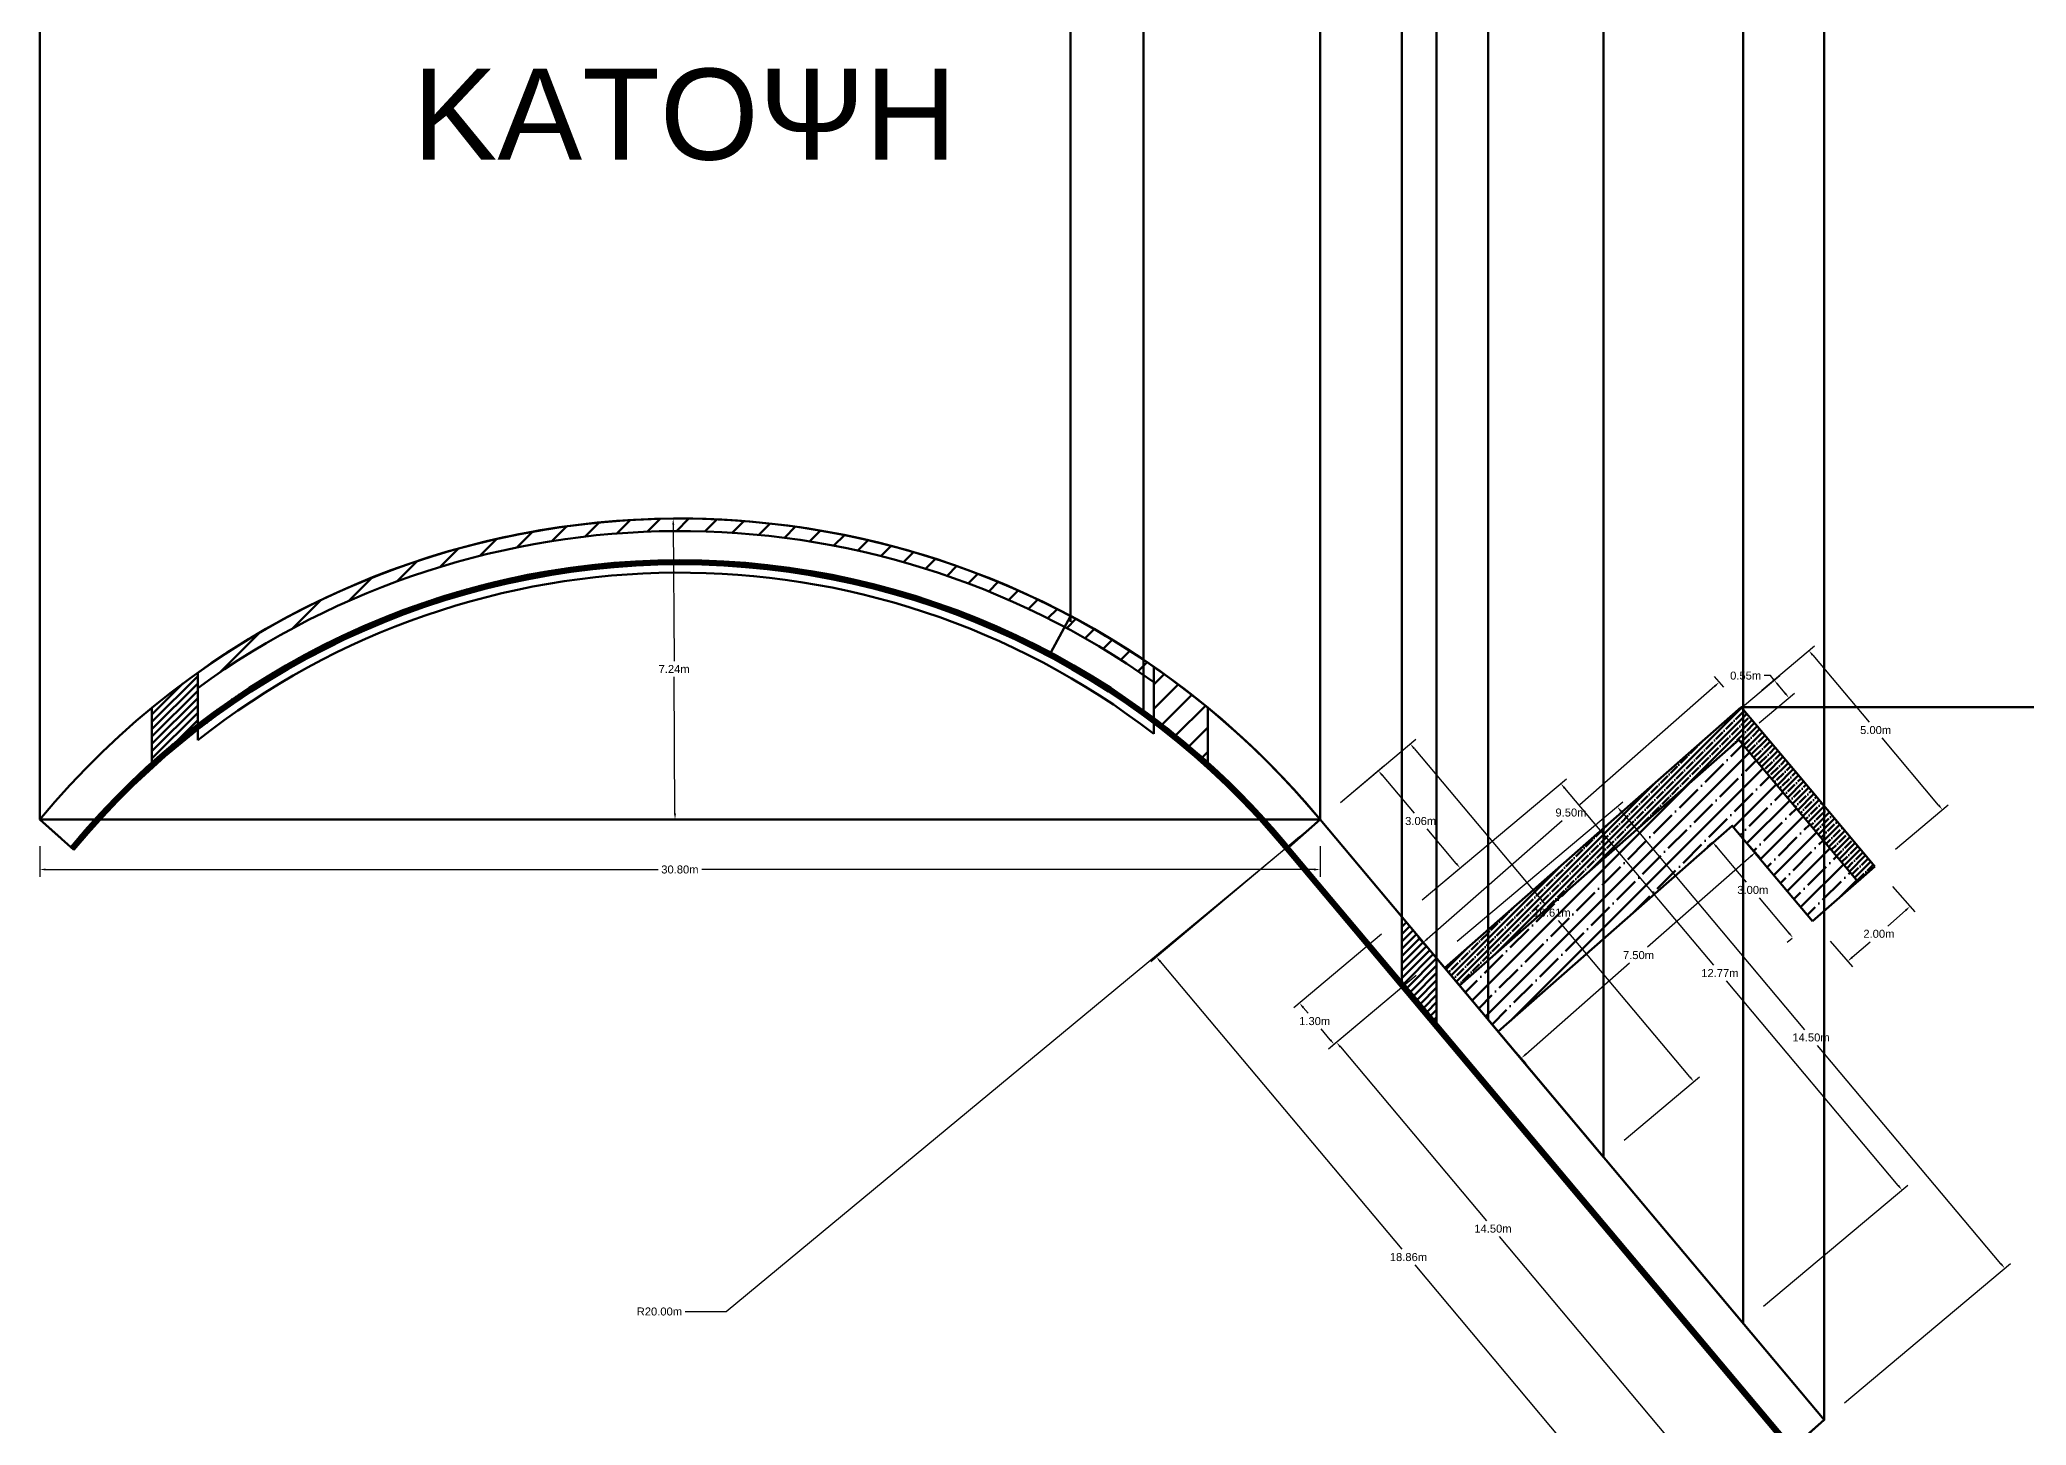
# Model space of a CAD drawing. Header units: metres. Extents: x -2 to 550, y -115 to 198.
# Drawn here: x 420.25 to 468.04, y -81.32 to -47.99 of the extents above; entities that cross this region are included whole.
import ezdxf

# ---------------------------------------------------------------- set-up
doc = ezdxf.new("R2010")
doc.units = ezdxf.units.M
doc.header["$MEASUREMENT"] = 0
doc.layers.add('ΦΡΑΓΜΑ', color=7, linetype='Continuous')
doc.styles.get("Standard").update_dxf_attribs({"font": 'arial.ttf'})
doc.dimstyles.get("Standard").update_dxf_attribs({"dimtxt": 0.1925, "dimasz": 0.1445, "dimexe": 0.1775, "dimexo": 0.642, "dimgap": 0.09, "dimtad": 0, "dimtih": 1, "dimtoh": 1, "dimrnd": 0.0005, "dimzin": 0, "dimdsep": 46, "dimtxsty": 'Standard', "dimcen": 0.09, "dimadec": 0, "dimazin": 0, "dimtfac": 1, "dimtofl": 0, "dimtmove": 0, "dimatfit": 3, "dimfxl": 1, "dimtolj": 1, "dimtzin": 0, "dimarcsym": 0})

# ---------------------------------------------------------------- blocks, each defined once
blk = doc.blocks.new('*D263')
at = {"layer": 'Defpoints', "color": 0, "lineweight": 100, "transparency": 16777216}
for p in [(435.532, -59.506), (435.537, -66.746), (435.576, -66.746)]:
    blk.add_point(p, dxfattribs=at)
at = {"layer": 'ΦΡΑΓΜΑ', "color": 0, "lineweight": -2, "transparency": 16777216}
for p, q in [((434.89, -59.51), (435.315, -59.507)), ((435.494, -59.651), (435.514, -62.938)), ((435.536, -66.602), (435.516, -63.312)), ((434.934, -66.75), (435.36, -66.747))]:
    blk.add_line(p, q, dxfattribs=at)
at = {"layer": 'ΦΡΑΓΜΑ', "color": 0, "lineweight": 100, "transparency": 16777216}
for points in [[(435.518, -59.651), (435.47, -59.651), (435.493, -59.506)], [(435.56, -66.601), (435.512, -66.602), (435.537, -66.746)]]:
    blk.add_solid(points, dxfattribs=at)
at = {"layer": 'ΦΡΑΓΜΑ', "color": 0, "lineweight": 100, "transparency": 16777216, "insert": (435.515, -63.125), "char_height": 0.1925, "attachment_point": 5}
blk.add_mtext('\\A1;7.24m', dxfattribs=at)
blk = doc.blocks.new('*D273')
at = {"layer": 'Defpoints', "color": 0, "lineweight": 100, "transparency": 16777216}
for p in [(420.254, -66.746), (451.054, -66.746), (451.054, -67.949)]:
    blk.add_point(p, dxfattribs=at)
at = {"layer": 'ΦΡΑΓΜΑ', "color": 0, "lineweight": -2, "transparency": 16777216}
for p, q in [((420.254, -67.388), (420.254, -68.126)), ((451.054, -67.388), (451.054, -68.126)), ((420.399, -67.949), (435.13, -67.949)), ((450.91, -67.949), (436.178, -67.949))]:
    blk.add_line(p, q, dxfattribs=at)
at = {"layer": 'ΦΡΑΓΜΑ', "color": 0, "lineweight": 100, "transparency": 16777216}
for points in [[(420.399, -67.924), (420.399, -67.973), (420.254, -67.949)], [(450.91, -67.924), (450.91, -67.973), (451.054, -67.949)]]:
    blk.add_solid(points, dxfattribs=at)
at = {"layer": 'ΦΡΑΓΜΑ', "color": 0, "lineweight": 100, "transparency": 16777216, "insert": (435.654, -67.949), "char_height": 0.1925, "attachment_point": 5}
blk.add_mtext('\\A1;30.80m', dxfattribs=at)
blk = doc.blocks.new('*D264')
at = {"layer": 'Defpoints', "color": 0, "lineweight": 100, "transparency": 16777216}
for p in [(451.054, -66.746), (435.654, -79.504)]:
    blk.add_point(p, dxfattribs=at)
at = {"layer": 'ΦΡΑΓΜΑ', "color": 0, "lineweight": -2, "transparency": 16777216}
for p, q in [((436.766, -78.583), (450.943, -66.838)), ((435.778, -78.583), (436.766, -78.583))]:
    blk.add_line(p, q, dxfattribs=at)
at = {"layer": 'ΦΡΑΓΜΑ', "color": 0, "lineweight": 100, "transparency": 16777216}
blk.add_solid([(450.927, -66.819), (450.958, -66.857), (451.054, -66.746)], dxfattribs=at)
at = {"layer": 'ΦΡΑΓΜΑ', "color": 0, "lineweight": 100, "transparency": 16777216, "insert": (435.161, -78.583), "char_height": 0.1925, "attachment_point": 5}
blk.add_mtext('\\A1;R20.00m', dxfattribs=at)
blk = doc.blocks.new('*D280')
at = {"layer": 'Defpoints', "color": 0, "lineweight": -2, "transparency": 16777216}
for p, q in [((453.366, -70.498), (451.313, -72.221)), ((451.542, -72.217), (455.055, -76.401)), ((460.68, -83.101), (455.371, -76.777)), ((462.689, -81.603), (460.637, -83.326))]:
    blk.add_line(p, q, dxfattribs=at)
at = {"layer": 'Defpoints', "color": 0, "lineweight": 100, "transparency": 16777216}
for p in [(453.858, -70.085), (463.181, -81.19), (460.773, -83.212)]:
    blk.add_point(p, dxfattribs=at)
for points in [[(451.561, -72.202), (451.524, -72.233), (451.449, -72.107)], [(460.698, -83.086), (460.661, -83.117), (460.773, -83.212)]]:
    blk.add_solid(points, dxfattribs=at)
at = {"layer": 'Defpoints', "color": 0, "lineweight": 100, "transparency": 16777216, "insert": (455.213, -76.589), "char_height": 0.1925, "attachment_point": 5}
blk.add_mtext('\\A1;14.50m', dxfattribs=at)
blk = doc.blocks.new('*D281')
at = {"layer": 'Defpoints', "color": 0, "lineweight": -2, "transparency": 16777216}
for p, q in [((452.53, -69.502), (450.421, -71.273)), ((453.366, -70.498), (451.257, -72.269)), ((450.649, -71.27), (450.766, -71.408)), ((451.3, -72.044), (451.082, -71.785))]:
    blk.add_line(p, q, dxfattribs=at)
at = {"layer": 'Defpoints', "color": 0, "lineweight": 100, "transparency": 16777216}
for p in [(453.022, -69.089), (453.858, -70.085), (450.557, -71.159)]:
    blk.add_point(p, dxfattribs=at)
for points in [[(450.668, -71.254), (450.631, -71.285), (450.557, -71.159)], [(451.318, -72.028), (451.281, -72.059), (451.392, -72.155)]]:
    blk.add_solid(points, dxfattribs=at)
at = {"layer": 'Defpoints', "color": 0, "lineweight": 100, "transparency": 16777216, "insert": (450.924, -71.597), "char_height": 0.1925, "attachment_point": 5}
blk.add_mtext('\\A1;1.30m', dxfattribs=at)
blk = doc.blocks.new('*D265')
at = {"layer": 'Defpoints', "color": 0, "lineweight": -2, "transparency": 16777216}
for p, q in [((451.546, -66.333), (452.591, -65.455)), ((452.548, -65.68), (453.316, -66.595)), ((454.33, -67.802), (453.632, -66.971)), ((453.513, -68.677), (454.559, -67.799))]:
    blk.add_line(p, q, dxfattribs=at)
at = {"layer": 'Defpoints', "color": 0, "lineweight": 100, "transparency": 16777216}
for p in [(451.054, -66.746), (454.423, -67.913), (453.022, -69.089)]:
    blk.add_point(p, dxfattribs=at)
for points in [[(452.567, -65.665), (452.53, -65.696), (452.455, -65.57)], [(454.348, -67.787), (454.311, -67.818), (454.423, -67.913)]]:
    blk.add_solid(points, dxfattribs=at)
at = {"layer": 'Defpoints', "color": 0, "lineweight": 100, "transparency": 16777216, "insert": (453.474, -66.783), "char_height": 0.1925, "attachment_point": 5}
blk.add_mtext('\\A1;3.06m', dxfattribs=at)
blk = doc.blocks.new('*D289')
at = {"layer": 'Defpoints', "color": 0, "lineweight": -2, "transparency": 16777216}
for p, q in [((461.395, -67.379), (461.647, -67.666)), ((461.421, -67.628), (458.928, -69.82)), ((456.006, -72.389), (458.5, -70.197)), ((455.763, -72.331), (456.015, -72.618))]:
    blk.add_line(p, q, dxfattribs=at)
at = {"layer": 'Defpoints', "color": 0, "lineweight": 100, "transparency": 16777216}
for p in [(460.971, -66.897), (461.53, -67.532), (455.339, -71.849)]:
    blk.add_point(p, dxfattribs=at)
for points in [[(461.405, -67.61), (461.437, -67.646), (461.53, -67.532)], [(455.99, -72.371), (456.022, -72.408), (455.898, -72.485)]]:
    blk.add_solid(points, dxfattribs=at)
at = {"layer": 'Defpoints', "color": 0, "lineweight": 100, "transparency": 16777216, "insert": (458.714, -70.009), "char_height": 0.1925, "attachment_point": 5}
blk.add_mtext('\\A1;7.50m', dxfattribs=at)
blk = doc.blocks.new('*D290')
at = {"layer": 'Defpoints', "color": 0, "lineweight": -2, "transparency": 16777216}
for p, q in [((460.549, -63.538), (457.304, -66.39)), ((460.763, -63.562), (460.54, -63.309)), ((453.632, -69.62), (456.876, -66.767)), ((453.629, -69.835), (453.406, -69.582))]:
    blk.add_line(p, q, dxfattribs=at)
at = {"layer": 'Defpoints', "color": 0, "lineweight": 100, "transparency": 16777216}
for p in [(460.657, -63.442), (461.187, -64.044), (454.053, -70.318)]:
    blk.add_point(p, dxfattribs=at)
for points in [[(460.533, -63.519), (460.565, -63.556), (460.657, -63.442)], [(453.616, -69.602), (453.648, -69.638), (453.523, -69.715)]]:
    blk.add_solid(points, dxfattribs=at)
at = {"layer": 'Defpoints', "color": 0, "lineweight": 100, "transparency": 16777216, "insert": (457.09, -66.579), "char_height": 0.1925, "attachment_point": 5}
blk.add_mtext('\\A1;9.50m', dxfattribs=at)
blk = doc.blocks.new('*D291')
at = {"layer": 'Defpoints', "color": 0, "lineweight": -2, "transparency": 16777216}
for p, q in [((461.266, -63.995), (462.115, -63.282)), ((461.886, -63.285), (461.741, -63.285)), ((461.979, -63.396), (461.886, -63.285)), ((462.239, -63.707), (462.071, -63.507)), ((461.619, -64.416), (462.468, -63.703))]:
    blk.add_line(p, q, dxfattribs=at)
at = {"layer": 'Defpoints', "color": 0, "lineweight": 100, "transparency": 16777216}
for p in [(461.979, -63.396), (460.774, -64.407), (461.127, -64.829)]:
    blk.add_point(p, dxfattribs=at)
for points in [[(462.09, -63.491), (462.053, -63.522), (461.979, -63.396)], [(462.258, -63.691), (462.221, -63.722), (462.332, -63.817)]]:
    blk.add_solid(points, dxfattribs=at)
at = {"layer": 'Defpoints', "color": 0, "lineweight": 100, "transparency": 16777216, "insert": (461.292, -63.285), "char_height": 0.1925, "attachment_point": 5}
blk.add_mtext('\\A1;0.55m', dxfattribs=at)
blk = doc.blocks.new('*D292')
at = {"layer": 'Defpoints', "color": 0, "lineweight": -2, "transparency": 16777216}
for p, q in [((461.679, -63.631), (462.947, -62.566)), ((462.904, -62.791), (464.261, -64.407)), ((465.933, -66.399), (464.577, -64.783)), ((464.894, -67.461), (466.162, -66.396))]:
    blk.add_line(p, q, dxfattribs=at)
at = {"layer": 'Defpoints', "color": 0, "lineweight": 100, "transparency": 16777216}
for p in [(461.187, -64.044), (466.026, -66.51), (464.402, -67.874)]:
    blk.add_point(p, dxfattribs=at)
for points in [[(462.923, -62.776), (462.886, -62.807), (462.811, -62.68)], [(465.952, -66.384), (465.915, -66.415), (466.026, -66.51)]]:
    blk.add_solid(points, dxfattribs=at)
at = {"layer": 'Defpoints', "color": 0, "lineweight": 100, "transparency": 16777216, "insert": (464.419, -64.595), "char_height": 0.1925, "attachment_point": 5}
blk.add_mtext('\\A1;5.00m', dxfattribs=at)
blk = doc.blocks.new('*D293')
at = {"layer": 'Defpoints', "color": 0, "lineweight": -2, "transparency": 16777216}
for p, q in [((464.826, -68.356), (465.365, -68.969)), ((465.14, -68.932), (464.711, -69.308)), ((463.324, -69.676), (463.864, -70.29)), ((463.855, -70.061), (464.283, -69.685))]:
    blk.add_line(p, q, dxfattribs=at)
at = {"layer": 'Defpoints', "color": 0, "lineweight": 100, "transparency": 16777216}
for p in [(464.402, -67.874), (462.9, -69.194), (463.746, -70.157)]:
    blk.add_point(p, dxfattribs=at)
for points in [[(465.124, -68.913), (465.156, -68.95), (465.248, -68.836)], [(463.839, -70.043), (463.871, -70.079), (463.746, -70.157)]]:
    blk.add_solid(points, dxfattribs=at)
at = {"layer": 'Defpoints', "color": 0, "lineweight": 100, "transparency": 16777216, "insert": (464.497, -69.496), "char_height": 0.1925, "attachment_point": 5}
blk.add_mtext('\\A1;2.00m', dxfattribs=at)
blk = doc.blocks.new('*D294')
at = {"layer": 'Defpoints', "color": 0, "lineweight": -2, "transparency": 16777216}
for p, q in [((460.479, -67.309), (460.364, -67.406)), ((460.593, -67.403), (461.306, -68.253)), ((462.336, -69.479), (461.622, -68.629)), ((462.408, -69.607), (462.293, -69.704))]:
    blk.add_line(p, q, dxfattribs=at)
at = {"layer": 'Defpoints', "color": 0, "lineweight": 100, "transparency": 16777216}
for p in [(460.971, -66.897), (462.9, -69.194), (462.429, -69.59)]:
    blk.add_point(p, dxfattribs=at)
for points in [[(460.611, -67.387), (460.574, -67.418), (460.5, -67.292)], [(462.354, -69.464), (462.317, -69.495), (462.429, -69.59)]]:
    blk.add_solid(points, dxfattribs=at)
at = {"layer": 'Defpoints', "color": 0, "lineweight": 100, "transparency": 16777216, "insert": (461.464, -68.441), "char_height": 0.1925, "attachment_point": 5}
blk.add_mtext('\\A1;3.00m', dxfattribs=at)
blk = doc.blocks.new('*D295')
at = {"layer": 'Defpoints', "color": 0, "lineweight": -2, "transparency": 16777216}
for p, q in [((450.562, -67.159), (446.98, -70.166)), ((447.209, -70.163), (453.022, -77.086)), ((459.15, -84.386), (453.338, -77.462)), ((462.689, -81.603), (459.107, -84.61))]:
    blk.add_line(p, q, dxfattribs=at)
at = {"layer": 'Defpoints', "color": 0, "lineweight": 100, "transparency": 16777216}
for p in [(451.054, -66.746), (463.181, -81.19), (459.243, -84.496)]:
    blk.add_point(p, dxfattribs=at)
for points in [[(447.228, -70.147), (447.191, -70.178), (447.116, -70.052)], [(459.169, -84.37), (459.132, -84.401), (459.243, -84.496)]]:
    blk.add_solid(points, dxfattribs=at)
at = {"layer": 'Defpoints', "color": 0, "lineweight": 100, "transparency": 16777216, "insert": (453.18, -77.274), "char_height": 0.1925, "attachment_point": 5}
blk.add_mtext('\\A1;18.86m', dxfattribs=at)
blk = doc.blocks.new('*D298')
at = {"layer": 'Defpoints', "color": 0, "lineweight": -2, "transparency": 16777216}
for p, q in [((451.546, -66.333), (453.359, -64.811)), ((453.316, -65.036), (456.476, -68.8)), ((459.952, -72.94), (456.792, -69.176)), ((458.368, -74.459), (460.181, -72.937))]:
    blk.add_line(p, q, dxfattribs=at)
at = {"layer": 'Defpoints', "color": 0, "lineweight": 100, "transparency": 16777216}
for p in [(451.054, -66.746), (460.045, -73.051), (457.876, -74.872)]:
    blk.add_point(p, dxfattribs=at)
for points in [[(453.334, -65.02), (453.297, -65.051), (453.223, -64.925)], [(459.97, -72.925), (459.934, -72.956), (460.045, -73.051)]]:
    blk.add_solid(points, dxfattribs=at)
at = {"layer": 'Defpoints', "color": 0, "lineweight": 100, "transparency": 16777216, "insert": (456.634, -68.988), "char_height": 0.1925, "attachment_point": 5}
blk.add_mtext('\\A1;10.61m', dxfattribs=at)
blk = doc.blocks.new('*D299')
at = {"layer": 'Defpoints', "color": 0, "lineweight": -2, "transparency": 16777216}
for p, q in [((453.513, -68.677), (456.98, -65.766)), ((456.937, -65.991), (460.515, -70.253)), ((464.961, -75.549), (460.829, -70.627)), ((461.723, -78.456), (465.19, -75.545))]:
    blk.add_line(p, q, dxfattribs=at)
at = {"layer": 'Defpoints', "color": 0, "lineweight": 100, "transparency": 16777216}
for p in [(453.022, -69.089), (465.054, -75.66), (461.232, -78.869)]:
    blk.add_point(p, dxfattribs=at)
for points in [[(456.955, -65.976), (456.918, -66.006), (456.844, -65.88)], [(464.98, -75.533), (464.943, -75.564), (465.054, -75.66)]]:
    blk.add_solid(points, dxfattribs=at)
at = {"layer": 'Defpoints', "color": 0, "lineweight": 100, "transparency": 16777216, "insert": (460.672, -70.44), "char_height": 0.1925, "attachment_point": 5}
blk.add_mtext('\\A1;12.77m', dxfattribs=at)
blk = doc.blocks.new('*D276')
at = {"layer": 'Defpoints', "color": 0, "lineweight": -2, "transparency": 16777216}
for p, q in [((454.349, -69.672), (458.338, -66.324)), ((458.295, -66.548), (462.705, -71.802)), ((467.432, -77.432), (463.022, -72.179)), ((463.673, -80.777), (467.661, -77.429))]:
    blk.add_line(p, q, dxfattribs=at)
at = {"layer": 'Defpoints', "color": 0, "lineweight": 100, "transparency": 16777216}
for p in [(453.858, -70.085), (467.525, -77.543), (463.181, -81.19)]:
    blk.add_point(p, dxfattribs=at)
for points in [[(458.313, -66.533), (458.276, -66.564), (458.202, -66.438)], [(467.451, -77.417), (467.414, -77.448), (467.525, -77.543)]]:
    blk.add_solid(points, dxfattribs=at)
at = {"layer": 'Defpoints', "color": 0, "lineweight": 100, "transparency": 16777216, "insert": (462.864, -71.99), "char_height": 0.1925, "attachment_point": 5}
blk.add_mtext('\\A1;14.50m', dxfattribs=at)

msp = doc.modelspace()

# ---------------------------------------------------------------- hatches: boundary and pattern name
at = {"layer": 'Defpoints', "lineweight": 100}
h = msp.add_hatch(dxfattribs=at)
h.set_pattern_fill('ANSI31', color=256, scale=3.9)
h.set_pattern_definition([(45, (411.90975, -140.6925), (-0.3447146, 0.3447146), [])])
h.paths.add_polyline_path([(447.054, -63.439), (447.054, -63.073, 0.316292), (424.054, -63.214), (424.054, -63.583, -0.322182)])
at = {"layer": 'Defpoints', "lineweight": 100, "true_color": 0xffffff}
h = msp.add_hatch(dxfattribs=at)
h.set_pattern_fill('ANSI31', scale=0.15)
h.set_pattern_definition([(45, (208.874567, -161.362985), (-0.0132582521, 0.0132582521), [])])
h.paths.add_polyline_path([(449.732, -66.746), (449.597, -66.746, -0.012778), (450.23, -67.475), (450.305, -67.408, 0.011531)])
h.paths.add_polyline_path([(424.054, -64.584), (424.054, -64.458, 0.044463), (421.576, -66.746), (421.712, -66.746, -0.042236)])
h.paths.add_polyline_path([(449.597, -66.746), (449.732, -66.746, 0.391083), (424.054, -64.458), (424.054, -64.584, -0.390875)])
h.paths.add_polyline_path([(421.712, -66.746), (421.576, -66.746, 0.011531), (421.003, -67.408), (421.078, -67.475, -0.012778)])
h.paths.add_polyline_path([(450.23, -67.475), (450.305, -67.408), (462.432, -81.853), (462.357, -81.919)])
at = {"layer": 'Defpoints', "lineweight": 100}
h = msp.add_hatch(dxfattribs=at)
h.set_pattern_fill('ANSI31', color=256, scale=3.3)
h.set_pattern_definition([(45, (74.20413, -166.83566), (-0.29168155, 0.29168155), [])])
h.paths.add_polyline_path([(448.354, -65.374), (448.354, -64.056, 0.020381), (447.054, -63.073), (447.054, -64.306, -0.022149)])
h = msp.add_hatch(dxfattribs=at)
h.set_pattern_fill('ANSI31', color=256)
h.set_pattern_definition([(45, (-0.06585, -163.02908), (-0.088388348, 0.088388348), [])])
h.paths.add_polyline_path([(424.054, -63.214, 0.017324), (422.954, -64.056), (422.954, -65.374, -0.018842), (424.054, -64.458)])
h.paths.add_polyline_path([(453.022, -69.089), (453.022, -70.644), (453.858, -71.64), (453.858, -70.085)])
h = msp.add_hatch(dxfattribs=at)
h.set_pattern_fill('ANSI35', color=256, scale=0.77)
h.set_pattern_definition([(45, (-1.95625, -160.77742), (-0.136118055, 0.136118055), []), (45, (-1.82013, -160.77742), (-0.136118055, 0.136118055), [0.240625, -0.048125, 0, -0.048125])])
h.paths.add_polyline_path([(461.127, -64.829), (463.181, -67.275), (463.181, -66.419), (462.473, -65.576), (461.187, -64.044), (455.986, -68.618), (455.986, -69.35)])
h.paths.add_polyline_path([(455.986, -68.618), (454.053, -70.318), (454.406, -70.739), (455.986, -69.35)])
h.paths.add_polyline_path([(463.181, -66.419), (463.181, -67.275), (463.989, -68.237), (464.402, -67.874)])
h = msp.add_hatch(dxfattribs=at)
h.set_pattern_fill('ANSI35', color=256, scale=2)
h.set_pattern_definition([(45, (-1.95625, -160.7774), (-0.3535534, 0.3535534), []), (45, (-1.6027, -160.7774), (-0.3535534, 0.3535534), [0.625, -0.125, 0, -0.125])])
h.paths.add_polyline_path([(460.971, -66.897), (462.9, -69.194), (463.181, -68.947), (463.181, -67.275), (461.127, -64.829), (455.986, -69.35), (455.986, -71.28)])
h.paths.add_polyline_path([(455.986, -69.35), (454.406, -70.739), (455.339, -71.849), (455.986, -71.28)])
h.paths.add_polyline_path([(463.181, -67.275), (463.181, -68.947), (463.989, -68.237)])

# ---------------------------------------------------------------- linework, layer by layer
at = {"layer": 'Defpoints', "color": 4, "lineweight": 100, "transparency": 33554534}
msp.add_line((451.054, -23.252), (451.054, -66.746), dxfattribs=at)
at = {"layer": 'Defpoints', "lineweight": 100}
for p, q in [((446.805, -62.903), (446.805, -64.122)), ((421.003, -67.408), (420.254, -66.746)), ((420.254, -66.746), (421.078, -67.475)), ((450.305, -67.408), (451.054, -66.746)), ((451.054, -66.746), (450.305, -67.408))]:
    msp.add_line(p, q, dxfattribs=at)
at = {"layer": 'Defpoints', "color": 2, "lineweight": 100, "transparency": 33554687}
msp.add_lwpolyline([(455.098, -71.563), (455.098, -71.563), (455.098, -8.347)], dxfattribs=at)
at = {"layer": 'Defpoints', "color": 1, "lineweight": 100, "transparency": 33554534}
for points in [[(453.858, -71.64), (453.858, -21)], [(463.181, -81.19), (463.181, -20.964)], [(453.022, -70.644), (453.022, -24.25)]]:
    msp.add_lwpolyline(points, dxfattribs=at)
at = {"layer": 'Defpoints', "lineweight": 100, "transparency": 33554534}
msp.add_lwpolyline([(445.054, -26.502), (445.054, -26.502), (445.054, -61.989)], dxfattribs=at)
at = {"layer": 'Defpoints', "color": 1, "lineweight": 100, "transparency": 33554579}
msp.add_lwpolyline([(461.232, -26.502), (461.232, -78.869)], dxfattribs=at)
at = {"layer": 'Defpoints', "lineweight": 100}
for points in [[(420.254, -28.902), (420.254, -66.746)], [(445.054, -61.853), (444.575, -62.731)], [(454.053, -70.318), (461.187, -64.044)], [(461.187, -64.044), (462.473, -65.576), (464.402, -67.874)], [(454.406, -70.739), (461.127, -64.829)], [(461.127, -64.829), (463.989, -68.237)], [(451.054, -66.746), (450.23, -67.475)], [(451.054, -66.746), (463.181, -81.19), (462.432, -81.853), (450.305, -67.408), (451.054, -66.746)], [(451.054, -66.746), (453.022, -69.089)], [(455.339, -71.849), (460.971, -66.897)], [(460.971, -66.897), (460.971, -66.897), (462.9, -69.194)], [(450.23, -67.475), (450.305, -67.408)], [(450.23, -67.475), (450.305, -67.408), (462.432, -81.853), (462.357, -81.919), (450.23, -67.475)], [(463.181, -81.19), (462.357, -81.919), (450.23, -67.475)], [(450.305, -67.408), (453.022, -70.644)], [(464.402, -67.874), (462.9, -69.194)], [(464.402, -67.874), (463.989, -68.237)], [(453.022, -69.089), (463.181, -81.19)], [(453.022, -69.089), (453.858, -70.085)], [(453.858, -70.085), (463.181, -81.19)], [(453.022, -70.644), (462.432, -81.853)], [(454.053, -70.318), (455.339, -71.849)], [(454.053, -70.318), (454.406, -70.739)], [(455.098, -71.563), (457.876, -74.872)], [(460.627, -78.148), (455.986, -72.62)], [(460.627, -78.148), (463.181, -81.19)], [(462.432, -81.853), (463.181, -81.19)]]:
    msp.add_lwpolyline(points, dxfattribs=at)
at = {"layer": 'Defpoints', "color": 4, "lineweight": 100, "transparency": 33554582}
msp.add_lwpolyline([(446.805, -32.202), (446.805, -64.122)], dxfattribs=at)
at = {"layer": 'Defpoints', "color": 4, "lineweight": 100, "transparency": 33554551}
msp.add_lwpolyline([(457.876, -32.202), (457.876, -74.872)], dxfattribs=at)
at = {"layer": 'Defpoints', "color": 4, "lineweight": 100, "transparency": 33554600}
msp.add_lwpolyline([(461.232, -78.869), (461.232, -50.709)], dxfattribs=at)
at = {"layer": 'Defpoints', "lineweight": 100, "transparency": 33554562}
msp.add_lwpolyline([(461.187, -64.044), (501.716, -64.044)], dxfattribs=at)
at = {"layer": 'Defpoints', "color": 0, "lineweight": 100}
msp.add_lwpolyline([(457.876, -74.872), (451.054, -66.746)], dxfattribs=at)
at = {"layer": 'Defpoints', "lineweight": 100}
for centre, radius, start, end in [((435.654, -79.504), 19.998, 39.6408, 140.3592), ((435.654, -79.504), 19.998, 39.6408, 125.4537), ((435.654, -79.506), 19, 39.5465, 140.4535), ((435.654, -79.506), 18.9, 39.5363, 140.4637), ((435.654, -79.504), 19.998, 39.6408, 61.9633), ((435.654, -79.504), 19.998, 39.6408, 55.2467), ((435.654, -79.506), 19, 39.5465, 54.0634)]:
    msp.add_arc(centre, radius, start, end, dxfattribs=at)
at = {"layer": 'ΦΡΑΓΜΑ', "lineweight": 100}
for points in [[(447.054, -64.306), (447.054, -63.073)], [(424.054, -64.458), (424.054, -63.214)], [(422.954, -65.374), (422.954, -64.056)], [(424.054, -64.458), (424.054, -64.838)], [(447.054, -64.306), (447.054, -64.683)], [(448.354, -65.374), (448.354, -64.056)], [(420.254, -66.746), (420.753, -67.187)], [(451.054, -66.746), (450.305, -67.408)], [(451.054, -66.746), (450.392, -67.332)]]:
    msp.add_lwpolyline(points, dxfattribs=at)
at = {"layer": 'ΦΡΑΓΜΑ', "lineweight": 100, "transparency": 33554546}
msp.add_lwpolyline([(420.254, -66.746), (451.054, -66.746)], dxfattribs=at)
at = {"layer": 'ΦΡΑΓΜΑ', "lineweight": 100}
for centre, radius, start, end in [((435.654, -79.504), 19.998, 55.2467, 125.4537), ((435.654, -79.506), 19.7, 54.6422, 126.0742), ((435.654, -79.506), 18.7, 52.4376, 128.3396)]:
    msp.add_arc(centre, radius, start, end, dxfattribs=at)

# ---------------------------------------------------------------- texts
at = {"layer": 'ΦΡΑΓΜΑ', "lineweight": 100, "insert": (429.222, -48.682), "char_height": 2.19, "attachment_point": 1}
msp.add_mtext_dynamic_manual_height_columns('ΚΑΤΟΨΗ', width=95.41032, gutter_width=10.95, heights=[0], dxfattribs=at)

# ---------------------------------------------------------------- dimensions: what is measured, and where the dimension line sits
at = {"layer": 'Defpoints', "lineweight": 100}
for p1, p2, distance, picture, middle in [((461.187, -64.044), (464.402, -67.874), 2.121, '*D292', (464.419, -64.595)), ((454.053, -70.318), (461.187, -64.044), 0.802, '*D290', (457.09, -66.579)), ((461.127, -64.829), (460.774, -64.407), -1.573, '*D291', (461.292, -63.285)), ((451.054, -66.746), (463.181, -81.19), -5.142, '*D295', (453.18, -77.274)), ((455.339, -71.849), (460.971, -66.897), -0.846, '*D289', (458.714, -70.009)), ((460.971, -66.897), (462.9, -69.194), -0.615, '*D294', (461.464, -68.441)), ((464.402, -67.874), (462.9, -69.194), 1.282, '*D293', (464.497, -69.496))]:
    dim = msp.add_aligned_dim(p1=p1, p2=p2, distance=distance, dimstyle='Standard', override={"dimpost": 'm'}, dxfattribs=at)
    dim.commit()
    dim.dimension.update_dxf_attribs({"geometry": picture, "text_midpoint": middle})
at = {"layer": 'Defpoints', "color": 4, "lineweight": 100}
dim = msp.add_aligned_dim(p1=(451.054, -66.746), p2=(457.876, -74.872), distance=2.832, dimstyle='Standard', override={"dimpost": 'm'}, dxfattribs=at)
dim.commit()
dim.dimension.update_dxf_attribs({"geometry": '*D298', "text_midpoint": (456.634, -68.988)})
at = {"layer": 'Defpoints', "lineweight": 100}
for base, p1, p2, angle, picture, middle in [((454.423, -67.913), (451.054, -66.746), (453.022, -69.089), 310.0153, '*D265', (453.474, -66.783)), ((450.557, -71.159), (453.858, -70.085), (453.022, -69.089), 130.0153, '*D281', (450.924, -71.597)), ((460.773, -83.212), (453.858, -70.085), (463.181, -81.19), 310.0153, '*D280', (455.213, -76.589))]:
    dim = msp.add_linear_dim(base=base, p1=p1, p2=p2, angle=angle, dimstyle='Standard', override={"dimpost": 'm'}, dxfattribs=at)
    dim.commit()
    dim.dimension.update_dxf_attribs({"geometry": picture, "text_midpoint": middle, "dimtype": 161})
at = {"layer": 'Defpoints', "color": 1, "lineweight": 100}
dim = msp.add_linear_dim(base=(465.054, -75.66), p1=(453.022, -69.089), p2=(461.232, -78.869), angle=310.0153, dimstyle='Standard', override={"dimpost": 'm'}, dxfattribs=at)
dim.commit()
dim.dimension.update_dxf_attribs({"geometry": '*D299', "text_midpoint": (460.672, -70.44), "dimtype": 161})
dim = msp.add_aligned_dim(p1=(453.858, -70.085), p2=(463.181, -81.19), distance=5.672, dimstyle='Standard', override={"dimpost": 'm'}, dxfattribs=at)
dim.commit()
dim.dimension.update_dxf_attribs({"geometry": '*D276', "text_midpoint": (462.864, -71.99)})
at = {"layer": 'ΦΡΑΓΜΑ', "lineweight": 100}
dim = msp.add_linear_dim(base=(435.537, -66.746), p1=(435.532, -59.506), p2=(435.576, -66.746), angle=270.3502, dimstyle='Standard', override={"dimpost": 'm'}, dxfattribs=at)
dim.commit()
dim.dimension.update_dxf_attribs({"geometry": '*D263', "text_midpoint": (435.515, -63.125), "dimtype": 161})
dim = msp.add_linear_dim(base=(451.054, -67.949), p1=(420.254, -66.746), p2=(451.054, -66.746), dimstyle='Standard', override={"dimpost": 'm'}, dxfattribs=at)
dim.commit()
dim.dimension.update_dxf_attribs({"geometry": '*D273', "text_midpoint": (435.654, -67.949)})
dim = msp.add_radius_dim(center=(435.654, -79.504), mpoint=(451.054, -66.746), dimstyle='Standard', override={"dimpost": 'm'}, dxfattribs=at)
dim.commit()
dim.dimension.update_dxf_attribs({"geometry": '*D264', "text_midpoint": (435.161, -78.583), "dimtype": 164})

doc.saveas('drawing.dxf')
